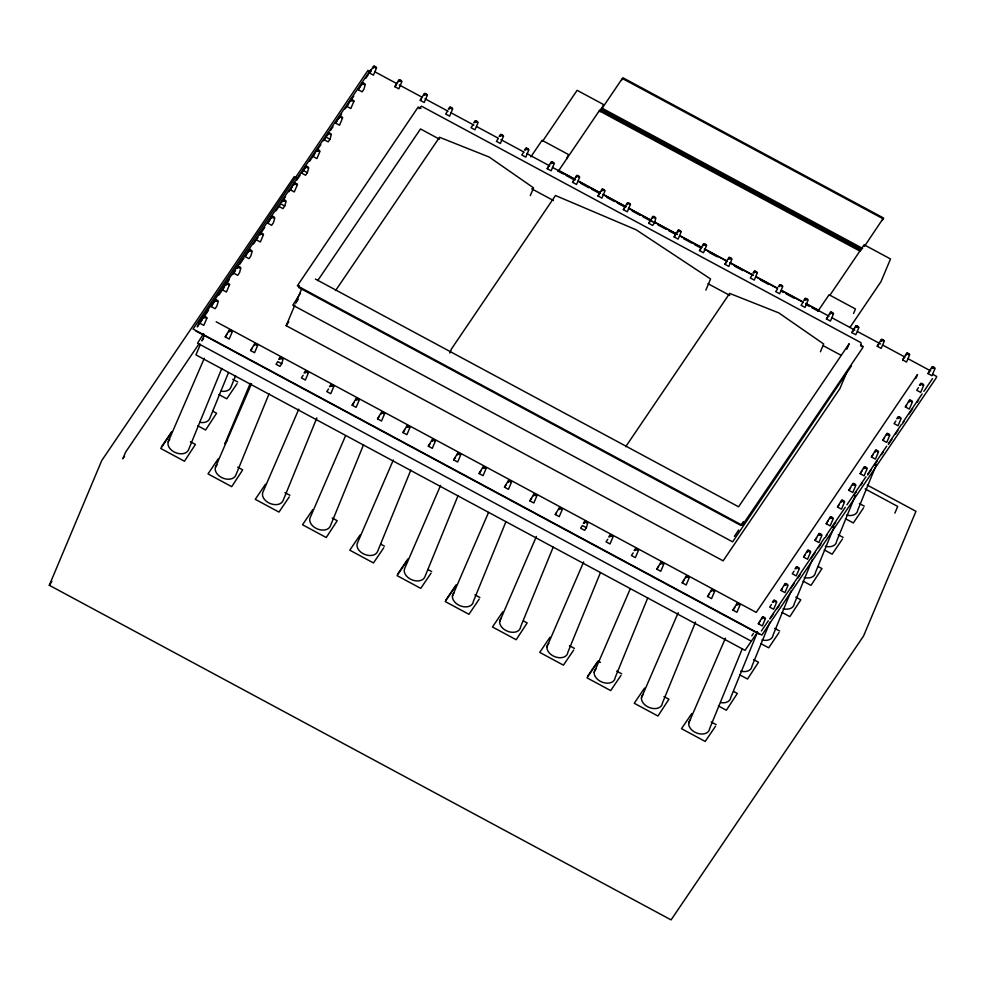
<?xml version="1.0" encoding="UTF-8"?>
<svg xmlns="http://www.w3.org/2000/svg" width="986" height="986" viewBox="0 0 986 986"><rect width="100%" height="100%" fill="white"/><g stroke="black" fill="none" stroke-linecap="round" stroke-linejoin="round"><path stroke-width="1.48" d="M279.013 206.481L282.97 208.613L284.744 206L286.125 201.206L283.068 199.566L281.713 201.575M307.361 172.636L308.741 167.842L305.697 166.203L301.63 173.117L305.586 175.249L307.361 172.636L303.405 170.504M329.99 139.272L331.358 134.478L328.313 132.839L324.246 139.753L328.215 141.885L329.99 139.272L326.021 137.14M281.737 363.748L277.781 361.615L276.006 364.241L279.962 366.373L281.737 363.748L283.118 358.966L280.061 357.326L278.705 359.335M654.482 222.824L655.863 218.029L652.806 216.39L648.751 223.304L652.707 225.437L654.482 222.824L650.526 220.691L648.751 223.304M586.387 527.695L582.418 525.563L580.643 528.176L584.612 530.308L586.387 527.695L587.767 522.9L584.71 521.261L583.342 523.27M221.788 368.419L188.609 449.616A10.932 7.568 22.8 0 1 174.128 451.97A10.932 7.568 22.8 0 1 169.752 439.46M228.395 372.819L209.771 418.409A10.932 7.568 22.8 0 1 199.751 422.341M235.58 375.802L230.934 387.19A10.932 7.568 22.8 0 1 220.913 391.134M269.042 393.845L235.864 475.055A10.932 7.568 22.8 0 1 221.382 477.397A10.932 7.568 22.8 0 1 217.006 464.887M316.876 417.854L283.118 500.481A10.932 7.568 22.8 0 1 270.386 503.624A10.932 7.568 22.8 0 1 262.757 492.519L298.807 409.141M363.551 444.711L330.384 525.908A10.932 7.568 22.8 0 1 317.64 529.063A10.932 7.568 22.8 0 1 310.023 517.958L345.457 435.985M410.817 470.137L377.638 551.347A10.932 7.568 22.8 0 1 364.894 554.489A10.932 7.568 22.8 0 1 357.277 543.385L393.328 459.994M458.071 495.564L424.892 576.773A10.932 7.568 22.8 0 1 412.148 579.916A10.932 7.568 22.8 0 1 404.531 568.811L440.582 485.432M505.929 521.73L473.366 601.398A10.932 7.568 22.8 0 1 459.451 605.478A10.932 7.568 22.8 0 1 454.201 592.549M553.195 547.156L520.62 626.837A10.932 7.568 22.8 0 1 506.718 630.904A10.932 7.568 22.8 0 1 501.455 617.975M600.449 572.583L567.874 652.264A10.932 7.568 22.8 0 1 553.972 656.331A10.932 7.568 22.8 0 1 548.721 643.402M647.703 598.021L615.128 677.69A10.932 7.568 22.8 0 1 601.226 681.77A10.932 7.568 22.8 0 1 595.975 668.841M695.549 622.018L662.395 703.129A10.932 7.568 22.8 0 1 648.48 707.196A10.932 7.568 22.8 0 1 643.229 694.267M742.224 648.874L709.649 728.555A10.932 7.568 22.8 0 1 695.734 732.623A10.932 7.568 22.8 0 1 690.483 719.694M757.568 631.89L730.811 697.336A10.932 7.568 22.8 0 1 720.939 702.648M770.004 622.018L751.973 666.129A10.932 7.568 22.8 0 1 740.745 671.158M791.166 590.811L773.135 634.922A10.932 7.568 22.8 0 1 761.907 639.951M812.328 559.592L794.297 603.703A10.932 7.568 22.8 0 1 783.069 608.732M834.07 526.968L815.459 572.496A10.932 7.568 22.8 0 1 804.231 577.525M855.232 495.748L836.621 541.277A10.932 7.568 22.8 0 1 825.393 546.306M876.394 464.542L857.771 510.07A10.932 7.568 22.8 0 1 846.555 515.099M867.273 485.112L915.969 511.315L863.551 636.007L671.084 919.889L49.3 585.29L101.718 460.598L294.185 176.716L296.897 178.17M205.914 318.071L206.271 317.196L204.669 316.333L203.584 318.268L204.299 317.196M200.429 344.25L195.955 354.886L745.034 650.353L757.408 632.309M204.151 335.413L201.847 340.885L203.572 338.346M231.303 331.727L231.661 330.852L230.058 329.99L228.974 331.925L229.689 330.865M307.694 167.928L308.063 167.065L306.461 166.19L305.377 168.125L306.091 167.065M330.322 134.564L330.68 133.702L329.077 132.827L327.993 134.762L328.708 133.702M341.624 117.889L341.994 117.014L340.392 116.151L339.307 118.086L340.022 117.026M352.939 101.201L353.308 100.338L351.694 99.463L350.609 101.398L351.336 100.338M256.68 345.383L257.05 344.521L255.448 343.658L254.363 345.581L255.078 344.521M250.259 383.369L224.857 443.774L227.446 439.966M299.374 285.644L298.622 287.444L740.794 525.39L743.382 521.569M846.851 372.079L839.899 388.62L723.145 560.824L286.186 325.676L294.876 304.994M301.839 288.454L295.677 303.109L298.253 299.313M280.11 358.374L279.741 359.249L280.837 357.314L282.44 358.177L282.07 359.052L280.468 358.189M449.764 108.152L449.394 109.027L450.479 107.092L452.081 107.955L451.724 108.83M477.101 122.486L477.47 121.611L475.868 120.748L474.784 122.683L475.498 121.623M383.616 413.701L383.985 412.826L382.383 411.963L381.299 413.898L382.013 412.838M409.005 427.357L409.375 426.482L407.773 425.619L406.676 427.554L407.403 426.494M449.776 353.025L451.539 348.834L555.488 195.524L636.155 229.8L710.561 278.964L705.865 290.13M530.283 195.647L533.549 187.858L489.192 157.057L439.522 137.264L335.573 290.587M566.556 159.042L568.454 154.519L542.066 140.308L530.838 156.885M599.858 111.295L601.3 108.817L861.924 249.064M600.548 110.629L601.99 108.152L862.614 248.386M600.536 111.615L603.518 104.528L577.118 90.318L542.744 141.035M578.659 177.135L579.016 176.26L577.414 175.397L576.329 177.332L577.044 176.272M621.587 80.285L623.029 77.808L883.641 218.054L882.199 220.531M604.036 190.791L604.406 189.928L602.803 189.065L601.719 190.988L602.434 189.928M629.425 204.459L629.795 203.584L628.193 202.722L627.096 204.657L627.823 203.597M654.815 218.116L655.185 217.253L653.57 216.378L652.485 218.313L653.213 217.253M680.204 231.784L680.574 230.909L678.96 230.046L677.875 231.981L678.59 230.921M586.719 522.987L587.077 522.112L585.474 521.249L584.39 523.184L585.105 522.124M610.149 535.977L609.779 536.852L610.864 534.917L612.466 535.78L612.109 536.655M756.361 272.765L756.73 271.889L755.128 271.027L754.031 272.962L754.758 271.902M779.79 285.755L779.421 286.618L780.505 284.695L782.12 285.558L781.75 286.421M688.265 577.636L688.635 576.761L687.02 575.898L685.936 577.833L686.663 576.773M713.654 591.292L714.012 590.429L712.41 589.566L711.325 591.489L712.04 590.429M832.529 313.745L832.887 312.882L831.284 312.007L830.2 313.942L830.915 312.882M860.162 251.307L860.544 250.407L599.932 110.161L598.859 111.738M820.414 351.768L823.68 343.991L778.767 312.882L729.652 293.397L625.703 446.707M853.556 313.486L855.466 308.963L829.078 294.752L817.838 311.329M739.044 604.96L739.401 604.085L737.799 603.222L736.715 605.157L737.429 604.098M846.851 349.229L849.18 343.683L738.6 506.792L315.397 279.05M851.436 365.88L732.623 541.844L292.83 305.167L300.508 293.125M764.421 618.616L764.791 617.754L763.189 616.879L762.104 618.814L762.819 617.754M775.735 601.941L776.105 601.066L774.491 600.203L773.406 602.138L774.133 601.078M787.05 585.253L787.407 584.39L785.805 583.515L784.72 585.45L785.435 584.39M798.352 568.577L798.722 567.702L797.119 566.839L796.035 568.774L796.75 567.714M877.528 451.81L877.885 450.935L876.283 450.072L875.198 451.995L875.913 450.935M915.846 378.439L917.461 374.594L756.237 612.405L216.156 321.781M900.144 418.446L900.514 417.571L898.899 416.708L897.815 418.631L898.542 417.571M922.76 385.082L923.13 384.207L921.528 383.344L920.431 385.279L921.158 384.207M894.894 513.09L897.691 506.434L865.153 488.92M168.249 441.666L204.299 358.275M215.503 467.093L251.553 383.702M452.426 596.037L488.538 512.437M499.68 621.476L536.396 536.47M546.934 646.902L583.663 561.909M594.201 672.329L630.313 588.728M641.455 697.768L678.171 612.762M688.709 723.194L725.425 638.188M211.152 306.572L215.219 299.658L218.263 301.297L216.883 306.091L215.108 308.704L211.152 306.572L214.566 301.383M245.083 256.52L249.15 249.606L252.194 251.257L250.814 256.04L249.039 258.652L245.083 256.52L250 249.138M267.699 223.169L271.766 216.242L274.811 217.894L273.442 222.676L271.668 225.289L267.699 223.169L270.743 218.547M312.944 156.441L316.999 149.515L320.056 151.166L316.9 158.573L312.944 156.441L314.719 153.816M335.56 123.077L339.628 116.163L342.672 117.802L339.517 125.21L335.56 123.077L337.335 120.452M358.177 89.714L362.244 82.799L365.288 84.439L363.92 89.221L362.145 91.846L358.177 89.714L362.33 83.44M369.491 73.026L373.546 66.111L376.603 67.751L373.447 75.158L369.491 73.026L371.266 70.413M225.227 336.916L229.294 330.002L232.339 331.641L229.196 339.048L225.227 336.916L227.002 334.303M394.881 86.694L398.936 79.78L401.992 81.419L398.837 88.826L394.881 86.694L396.655 84.069M250.617 350.572L254.684 343.658L257.728 345.297L254.573 352.705L250.617 350.572L252.391 347.959M420.258 100.35L424.325 93.436L427.382 95.075L424.226 102.482L420.258 100.35L421.441 98.612M352.162 405.221L356.229 398.307L359.274 399.946L356.131 407.354L352.162 405.221L353.937 402.608M377.552 418.877L381.619 411.963L384.663 413.615L381.508 421.01L377.552 418.877L379.327 416.265M547.193 168.655L551.26 161.741L554.317 163.38L551.162 170.788L547.193 168.655L548.968 166.042M402.941 432.546L406.996 425.632L410.053 427.271L406.898 434.678L402.941 432.546L404.716 429.933M572.583 182.324L576.65 175.409L579.694 177.049L576.551 184.456L572.583 182.324L574.357 179.698M428.331 446.202L432.386 439.288L435.442 440.927L432.287 448.334L428.331 446.202L430.106 443.589M597.972 195.98L602.039 189.065L605.084 190.705L601.928 198.112L597.972 195.98L599.747 193.367M453.708 459.87L457.775 452.956L460.832 454.595L457.677 462.003L453.708 459.87L455.483 457.257M623.362 209.648L627.429 202.722L630.473 204.373L627.318 211.78L623.362 209.648L625.136 207.023M479.097 473.526L483.165 466.612L486.209 468.251L483.066 475.659L479.097 473.526L480.872 470.914M504.487 487.195L508.554 480.281L511.598 481.92L508.443 489.327L504.487 487.195L506.262 484.57M674.141 236.973L678.195 230.046L681.252 231.698L678.097 239.093L674.141 236.973L675.903 234.348M529.876 500.851L533.931 493.937L536.988 495.576L533.833 502.983L529.876 500.851L531.651 498.238M699.518 250.629L703.585 243.715L706.629 245.354L703.486 252.761L699.518 250.629L701.292 248.016M555.266 514.519L559.321 507.593L562.377 509.244L559.222 516.652L555.266 514.519L556.449 512.769M724.907 264.285L728.974 257.371L732.019 259.01L728.864 266.417L724.907 264.285L726.682 261.672M656.812 569.156L660.866 562.242L663.923 563.881L660.768 571.288L656.812 569.156L658.586 566.543M826.453 318.934L830.52 312.02L833.564 313.659L830.422 321.066L826.453 318.934L828.228 316.321M682.201 582.825L686.256 575.91L689.313 577.549L686.157 584.957L682.201 582.825L683.976 580.212M851.842 332.602L855.91 325.676L858.954 327.327L855.811 334.735L851.842 332.602L853.617 329.977M707.578 596.481L711.645 589.566L714.702 591.206L711.547 598.613L707.578 596.481L709.353 593.868M877.232 346.259L881.299 339.344L884.343 340.983L881.188 348.391L877.232 346.259L879.007 343.646M732.968 610.149L737.035 603.235L740.079 604.874L736.936 612.281L732.968 610.149L734.743 607.524M902.621 359.915L906.676 353L909.733 354.64L906.578 362.047L902.621 359.915L904.396 357.302M758.357 623.805L762.424 616.891L765.469 618.53L762.314 625.937L758.357 623.805L760.132 621.192M780.974 590.441L785.041 583.527L788.085 585.166L784.942 592.574L780.974 590.441L782.157 588.704M803.602 557.078L807.657 550.163L810.714 551.803L807.559 559.21L803.602 557.078L804.786 555.34M814.904 540.402L818.972 533.488L822.016 535.127L818.873 542.534L814.904 540.402L816.679 537.777M826.219 523.714L830.274 516.8L833.33 518.439L830.175 525.846L826.219 523.714L827.993 521.101M837.521 507.038L841.588 500.124L844.645 501.763L841.489 509.17L837.521 507.038L839.296 504.413M848.835 490.35L852.902 483.436L855.947 485.075L852.804 492.482L848.835 490.35L850.61 487.737M860.149 473.674L864.204 466.76L867.261 468.399L864.106 475.807L860.149 473.674L861.924 471.061M871.451 456.986L875.519 450.072L878.563 451.711L875.42 459.119L871.451 456.986L873.226 454.373M882.766 440.311L886.833 433.396L889.877 435.036L886.722 442.443L882.766 440.311L884.541 437.698M905.382 406.947L909.449 400.033L912.494 401.672L909.351 409.079L905.382 406.947L906.565 405.197M928.011 373.583L932.066 366.669L935.122 368.308L931.967 375.715L928.011 373.583L929.182 371.833M370.773 69.612L198.815 323.248L197.286 326.884L202.475 319.23M236.467 268.303L237.836 266.294L240.88 267.933L239.512 272.728L237.737 275.34L233.768 273.208M259.084 234.939L260.452 232.93L263.509 234.569L260.353 241.977L256.397 239.844L258.159 237.232M205.063 315.409L208.527 310.307M218.892 295.011L224.241 287.271M225.806 284.818L229.257 279.716M232.721 274.626L235.543 270.595M239.635 264.433L243.949 258.049M253.451 244.035L256.052 240.214M261.228 232.56L264.692 227.47M275.92 210.893L280.788 203.868L284.744 206M281.971 201.97L285.422 196.88M288.886 191.777L292.09 187.18M296.663 180.302L300.114 175.212M301.63 173.117L306.165 166.289M309.629 161.186L312.217 157.366M316.531 150.994L320.857 144.622M323.445 140.801L326.908 135.698M330.359 130.596L332.96 126.775M338.136 119.133L341.6 114.031M345.051 108.928L348.65 103.776M351.965 98.736L353.691 96.184M365.794 78.338L368.382 74.517M203.597 333.539L197.57 343.214L751.369 641.22M198.913 344.003L125.592 452.167L122.794 458.823L124.519 456.271M49.3 585.29L51.888 581.481M161.433 446.855L171.724 431.683M171.046 433.298L160.755 448.47L184.456 461.226L195.425 444.44L190.397 441.728M237.071 383.628L226.78 398.8L218.88 394.548M286.186 325.676L288.762 321.88M317.702 280.616L420.504 128.969L439.497 139.199M448.347 109.113L449.715 107.092L452.759 108.743L449.616 116.138L445.647 114.019L447.422 111.393M218.3 458.724L208.009 473.896L231.71 486.653L242.679 469.866L237.663 467.167M304.082 372.991L305.45 370.982L308.507 372.622L305.352 380.029L301.396 377.897L303.17 375.284M473.736 122.769L475.104 120.76L478.148 122.4L474.993 129.807L471.037 127.675L472.812 125.062M329.472 386.66L330.84 384.639L333.897 386.29L330.741 393.697L326.773 391.565L328.548 388.94M499.126 136.438L500.481 134.416L503.538 136.056L500.383 143.463L496.426 141.331L498.201 138.718M265.554 484.151L255.263 499.323L278.976 512.079L289.255 496.907M524.503 150.094L525.871 148.085L528.927 149.724L525.772 157.131L521.816 154.999L523.591 152.386M312.808 509.577L302.529 524.762L326.23 537.518L337.2 520.719L332.171 518.02M558.249 171.293L599.241 110.826L859.854 251.073M599.55 111.061L600.622 109.483L861.234 249.729M601.608 109.052L622.339 78.473L882.963 218.719L864.439 246.377M360.063 535.016L349.784 550.188L373.484 562.944L383.776 547.772M397.715 574L408.007 558.828M407.329 560.442L397.038 575.614L420.739 588.371L431.03 573.199M445.894 599.932L456.185 584.76M455.507 586.374L445.216 601.546L468.929 614.303L479.208 599.131M502.761 611.801L492.47 626.973L516.183 639.729L527.153 622.942L523.418 620.946M752.996 273.048L754.364 271.039L757.408 272.678L754.253 280.086L750.297 277.953L752.072 275.34M608.732 536.939L610.1 534.917L613.144 536.557L610.001 543.964L606.033 541.832L607.807 539.219M778.373 286.716L779.741 284.695L782.798 286.334L779.643 293.742L775.686 291.609L777.461 288.997M550.015 637.227L539.736 652.399L563.437 665.156L573.729 649.984M634.121 550.595L635.489 548.586L638.534 550.225L635.378 557.632L631.422 555.5L633.197 552.887M803.763 300.373L805.131 298.364L808.187 300.003L805.032 307.41L801.076 305.278L802.838 302.653M829.744 295.48L864.13 244.774L890.518 258.973L880.991 281.651L850.08 327.241M587.668 676.223L597.96 661.051L600.462 662.395M597.282 662.666L586.99 677.838L610.691 690.594L620.983 675.422M734.422 536.347L738.711 530.012M644.536 688.092L634.245 703.264L657.945 716.021L668.915 699.234L663.96 696.56M691.79 713.519L681.499 728.691L705.212 741.447L715.491 726.275M772.358 602.224L773.727 600.203L776.783 601.854L773.628 609.262L769.672 607.13L771.446 604.504M794.987 568.86L796.355 566.851L799.399 568.491L796.244 575.898L792.288 573.766L794.063 571.14M896.767 418.73L898.135 416.708L901.192 418.347L898.036 425.755L894.08 423.623L895.855 421.01M919.396 385.366L920.751 383.344L923.808 384.984L920.653 392.391L916.697 390.259L918.471 387.646M751.788 635.847L753.501 633.308M761.402 630.978L768.316 620.786M770.041 618.234L824.481 537.937M826.219 535.386L845.224 507.346M846.949 504.795L865.967 476.756M867.692 474.217L886.697 446.177M888.435 443.626L901.389 424.51M903.114 421.959L922.132 393.919M923.857 391.368L932.497 378.624M770.017 619.072L773.48 613.982M776.931 608.88L779.519 605.059M790.76 588.494L794.211 583.392M797.674 578.289L800.262 574.468M811.503 557.903L814.954 552.801M818.405 547.698L821.005 543.878M825.319 537.506L827.057 534.954M832.233 527.313L835.697 522.21M853.839 495.453L856.427 491.62M860.753 485.248L862.479 482.696M867.668 475.055L871.119 469.952M874.582 464.862L877.17 461.029M881.496 454.657L883.222 452.106M888.398 444.464L891.862 439.362M895.313 434.271L897.913 430.438M902.227 424.066L903.952 421.527M909.141 413.873L912.605 408.771M916.918 402.399L918.644 399.86M778.977 632.642L768.698 647.814L760.785 643.562M842.463 539.009L832.172 554.181L824.271 549.929M863.625 507.79L853.334 522.962L845.433 518.71M419.001 108.706L421.478 106.168L861 342.684L861.185 346.665M558.631 170.393L574.826 179.107M578.881 181.288L600.486 192.911M604.541 195.092L626.147 206.727M628.846 208.169L651.795 220.531M654.507 221.986L677.456 234.335M680.155 235.79L701.761 247.412M705.816 249.594L727.422 261.216M730.121 262.67L753.082 275.032M755.781 276.487L777.387 288.109M781.43 290.291L803.035 301.913M805.735 303.368L819.243 310.639M374.84 71.793L396.532 83.465M399.244 84.932L422.304 97.331M425.015 98.797L448.063 111.196M450.775 112.65L473.822 125.062M476.534 126.516L498.226 138.188M500.937 139.655L523.985 152.054M526.697 153.508L549.744 165.919M552.456 167.374L575.504 179.785M578.215 181.239L599.919 192.911M602.631 194.378L625.679 206.777M628.39 208.231L651.438 220.642M654.149 222.096L677.197 234.495M679.909 235.962L701.601 247.634M704.312 249.088L727.36 261.5M730.071 262.954L753.119 275.365M755.831 276.82L777.535 288.491M781.602 290.685L803.294 302.357M806.006 303.811L829.053 316.223M831.765 317.677L854.813 330.076M857.524 331.542L880.572 343.941M883.283 345.408L904.975 357.08M907.687 358.534L930.735 370.946M557.94 171.059L563.339 173.967M566.038 175.422L574.148 179.785M580.902 183.408L588.999 187.771M591.699 189.226L598.453 192.862M606.55 197.225L614.66 201.575M617.359 203.03L624.101 206.666M632.211 211.029L640.308 215.379M643.008 216.834L649.762 220.47M657.859 224.833L665.969 229.196M668.668 230.65L675.422 234.274M683.52 238.637L691.63 243M694.329 244.454L701.071 248.09M709.18 252.441L717.278 256.804M734.829 266.257L742.939 270.608M760.489 280.061L768.587 284.412M780.752 290.956L783.451 292.411M786.15 293.865L794.248 298.228M806.4 304.76L809.099 306.215M811.798 307.669L818.553 311.305M370.65 71.867L367.938 70.413L193.083 329.028L761.845 635.095L935.924 378.328L936.7 376.479L932.633 374.286M420.923 108.472L418.212 107.018L297.316 285.829L742.335 525.304L862.688 347.787L863.231 346.493L860.532 345.038M531.725 188.831L553.429 200.503M708.059 283.721L729.763 295.393M823.359 345.766L840.984 355.243M859.336 503.513L864.303 506.175M838.174 534.72L843.141 537.395M818.257 566.605L821.979 568.602L811.01 585.388L803.109 581.136M795.85 597.146L800.817 599.821L789.848 616.607L781.947 612.355M774.7 628.353L779.655 631.028M195.622 330.852L759.651 634.368M232.721 379.302L237.749 382.013M753.538 659.572L758.493 662.235L747.536 679.034L739.623 674.781M212.816 411.199L216.587 413.22L205.618 430.007L197.718 425.755M733.609 691.445L737.331 693.454L726.374 710.24L718.474 705.988M284.917 492.593L289.933 495.292M380.682 544.124L384.454 546.158M427.949 569.563L431.708 571.584M474.932 594.841L479.886 597.516M569.44 645.707L574.407 648.369M616.694 671.133L621.661 673.808M711.214 721.998L716.169 724.661M206.949 317.973L203.806 325.38L199.838 323.248L203.905 316.333L206.949 317.973M229.578 284.609L226.423 292.016L222.466 289.884L226.521 282.97L229.578 284.609M297.439 184.53L294.284 191.937L290.315 189.805L294.383 182.878L297.439 184.53M353.986 101.114L350.831 108.522L346.875 106.389L350.93 99.475L353.986 101.114M215.256 300.705L214.899 301.58L215.614 300.52L217.216 301.383L217.586 300.508L215.983 299.645L215.256 300.705M226.57 284.03L226.201 284.905L226.928 283.845L228.53 284.707L228.9 283.832L227.285 282.97L226.57 284.03M237.885 267.342L237.515 268.217L238.23 267.157L239.844 268.019L240.202 267.144L238.6 266.282L237.885 267.342M249.187 250.666L248.829 251.541L249.544 250.481L251.147 251.344L251.516 250.469L249.914 249.606L249.187 250.666M260.501 233.978L260.131 234.853L260.859 233.793L262.461 234.656L262.831 233.781L261.216 232.918L260.501 233.978M271.816 217.302L271.446 218.177L272.161 217.117L273.763 217.98L274.133 217.105L272.53 216.242L271.816 217.302M283.118 200.614L282.748 201.489L283.475 200.429L285.077 201.292L285.447 200.429L283.845 199.554L283.118 200.614M294.432 183.938L294.062 184.813L294.777 183.753L296.392 184.616L296.749 183.741L295.147 182.878L294.432 183.938M317.048 150.575L316.679 151.45L317.406 150.39L319.008 151.252L319.378 150.377L317.763 149.515L317.048 150.575M362.293 83.847L361.924 84.722L362.638 83.662L364.253 84.525L364.61 83.65L363.008 82.787L362.293 83.847M373.595 67.171L373.226 68.034L373.953 66.974L375.555 67.837L375.925 66.974L374.323 66.111L373.595 67.171M398.985 80.827L398.615 81.702L399.342 80.642L400.945 81.505L401.314 80.63L399.7 79.767L398.985 80.827M305.5 372.042L305.13 372.905L305.857 371.845L307.459 372.708L307.829 371.845L306.215 370.97L305.5 372.042M424.374 94.483L424.005 95.359L424.719 94.299L426.334 95.161L426.691 94.299L425.089 93.423L424.374 94.483M330.889 385.699L330.52 386.574L331.234 385.514L332.849 386.376L333.206 385.501L331.604 384.639L330.889 385.699M356.279 399.355L355.909 400.23L356.624 399.17L358.238 400.033L358.596 399.17L356.994 398.295L356.279 399.355M500.531 135.476L500.161 136.351L500.888 135.279L502.49 136.154L502.86 135.279L501.258 134.416L500.531 135.476M525.92 149.132L525.55 150.008L526.277 148.948L527.88 149.81L528.25 148.935L526.635 148.073L525.92 149.132M432.435 440.348L432.065 441.223L432.792 440.15L434.395 441.025L434.764 440.15L433.15 439.288L432.435 440.348M551.31 162.801L550.94 163.664L551.655 162.604L553.269 163.466L553.639 162.604L552.024 161.741L551.31 162.801M457.824 454.004L457.455 454.879L458.17 453.819L459.784 454.682L460.142 453.806L458.539 452.944L457.824 454.004M483.214 467.672L482.844 468.535L483.559 467.475L485.174 468.338L485.531 467.475L483.929 466.612L483.214 467.672M508.591 481.328L508.234 482.203L508.949 481.143L510.551 482.006L510.921 481.131L509.318 480.268L508.591 481.328M533.981 494.997L533.611 495.859L534.338 494.799L535.94 495.662L536.31 494.799L534.708 493.924L533.981 494.997M559.37 508.653L559 509.528L559.728 508.468L561.33 509.331L561.7 508.456L560.085 507.593L559.37 508.653M703.634 244.762L703.264 245.637L703.979 244.577L705.594 245.44L705.951 244.565L704.349 243.702L703.634 244.762M729.011 258.431L728.654 259.306L729.369 258.233L730.971 259.108L731.341 258.233L729.739 257.371L729.011 258.431M635.526 549.633L635.169 550.508L635.884 549.448L637.486 550.311L637.856 549.436L636.253 548.573L635.526 549.633M660.916 563.302L660.546 564.165L661.273 563.105L662.875 563.98L663.245 563.105L661.643 562.242L660.916 563.302M805.18 299.411L804.81 300.286L805.525 299.226L807.14 300.089L807.509 299.214L805.895 298.351L805.18 299.411M855.947 326.736L855.589 327.611L856.304 326.551L857.906 327.414L858.276 326.539L856.674 325.676L855.947 326.736M881.336 340.392L880.979 341.267L881.694 340.207L883.296 341.07L883.666 340.195L882.063 339.332L881.336 340.392M807.707 551.223L807.337 552.086L808.064 551.026L809.666 551.889L810.036 551.026L808.421 550.163L807.707 551.223M819.021 534.535L818.651 535.41L819.366 534.35L820.968 535.213L821.338 534.338L819.736 533.475L819.021 534.535M830.323 517.86L829.953 518.722L830.68 517.662L832.283 518.525L832.652 517.662L831.05 516.8L830.323 517.86M841.637 501.171L841.268 502.047L841.982 500.987L843.597 501.849L843.954 500.974L842.352 500.112L841.637 501.171M906.726 354.06L906.356 354.935L907.083 353.875L908.685 354.738L909.055 353.863L907.44 353L906.726 354.06M852.939 484.496L852.582 485.358L853.297 484.299L854.899 485.161L855.269 484.299L853.666 483.436L852.939 484.496M864.254 467.808L863.884 468.683L864.611 467.623L866.213 468.486L866.583 467.61L864.968 466.748L864.254 467.808M886.87 434.444L886.513 435.319L887.227 434.259L888.83 435.122L889.199 434.247L887.597 433.384L886.87 434.444M909.499 401.08L909.129 401.955L909.844 400.895L911.458 401.758L911.816 400.883L910.214 400.02L909.499 401.08M932.115 367.716L931.745 368.591L932.46 367.531L934.075 368.394L934.445 367.519L932.83 366.656L932.115 367.716"/></g></svg>
